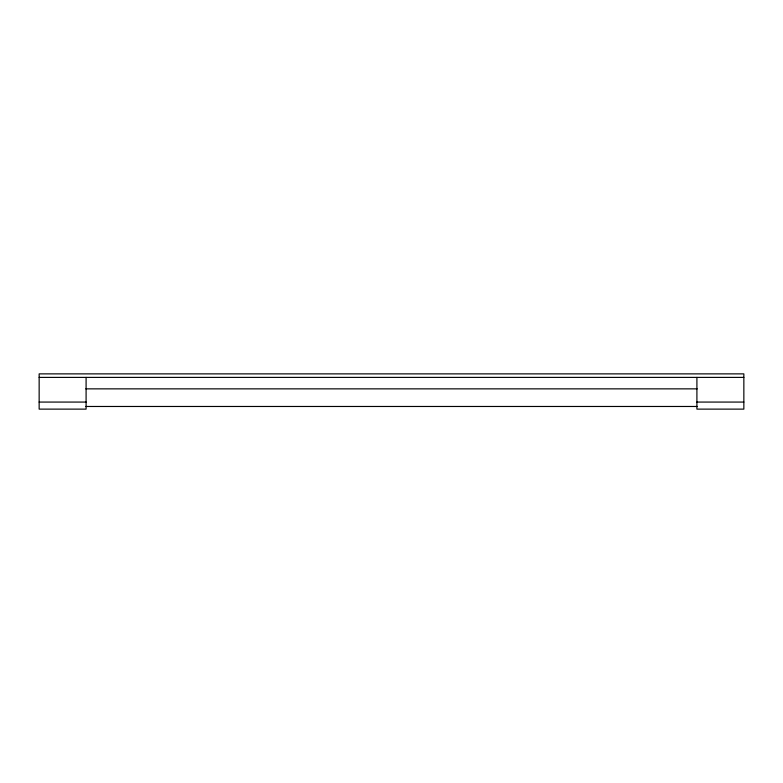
<?xml version="1.0" encoding="UTF-8"?>
<svg xmlns="http://www.w3.org/2000/svg" width="783" height="783" viewBox="0 0 783 783"><rect width="100%" height="100%" fill="white"/><g stroke="black" fill="none" stroke-linecap="round" stroke-linejoin="round"><path stroke-width="1.17" d="M39.15 377.396L743.85 377.396M85.856 388.857L697.144 388.857M39.15 402.071L86.091 402.071M696.909 402.071L743.85 402.071M85.856 406.475L697.144 406.475M696.909 377.396L696.909 409.127L743.85 409.127L743.85 373.873L39.15 373.873L39.15 409.127L86.091 409.127L86.091 377.396"/></g></svg>
